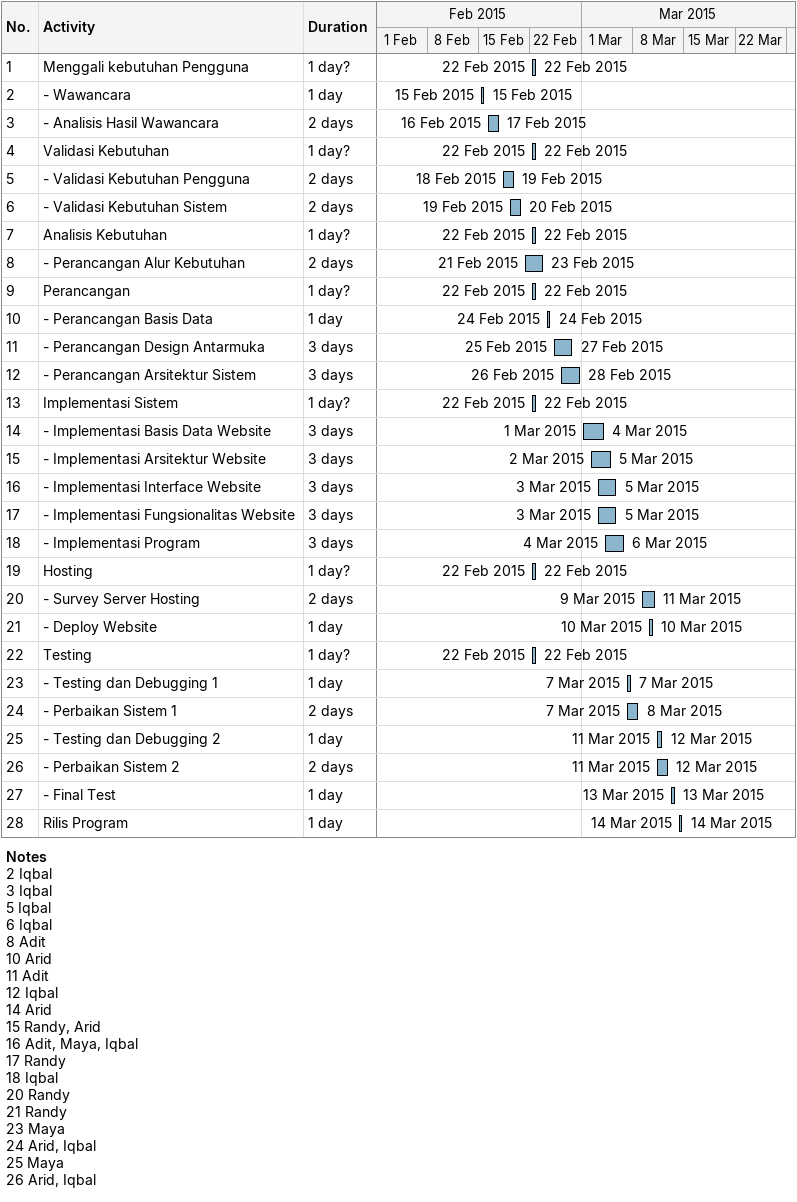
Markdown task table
| ID | Task | Duration | Start | Finish |
|---|---|---|---|---|
| 1 | Menggali kebutuhan Pengguna | 1d? | 2015-02-22 | 2015-02-22 |
| 2 | - Wawancara | 1d | 2015-02-15 | 2015-02-15 |
| 3 | - Analisis Hasil Wawancara | 2d | 2015-02-16 | 2015-02-17 |
| 4 | Validasi Kebutuhan | 1d? | 2015-02-22 | 2015-02-22 |
| 5 | - Validasi Kebutuhan Pengguna | 2d | 2015-02-18 | 2015-02-19 |
| 6 | - Validasi Kebutuhan Sistem | 2d | 2015-02-19 | 2015-02-20 |
| 7 | Analisis Kebutuhan | 1d? | 2015-02-22 | 2015-02-22 |
| 8 | - Perancangan Alur Kebutuhan | 2d | 2015-02-21 | 2015-02-23 |
| 9 | Perancangan | 1d? | 2015-02-22 | 2015-02-22 |
| 10 | - Perancangan Basis Data | 1d | 2015-02-24 | 2015-02-24 |
| 11 | - Perancangan Design Antarmuka | 3d | 2015-02-25 | 2015-02-27 |
| 12 | - Perancangan Arsitektur Sistem | 3d | 2015-02-26 | 2015-02-28 |
| 13 | Implementasi Sistem | 1d? | 2015-02-22 | 2015-02-22 |
| 14 | - Implementasi Basis Data Website | 3d | 2015-03-01 | 2015-03-04 |
| 15 | - Implementasi Arsitektur Website | 3d | 2015-03-02 | 2015-03-05 |
| 16 | - Implementasi Interface Website | 3d | 2015-03-03 | 2015-03-05 |
| 17 | - Implementasi Fungsionalitas Website | 3d | 2015-03-03 | 2015-03-05 |
| 18 | - Implementasi Program | 3d | 2015-03-04 | 2015-03-06 |
| 19 | Hosting | 1d? | 2015-02-22 | 2015-02-22 |
| 20 | - Survey Server Hosting | 2d | 2015-03-09 | 2015-03-11 |
| 21 | - Deploy Website | 1d | 2015-03-10 | 2015-03-10 |
| 22 | Testing | 1d? | 2015-02-22 | 2015-02-22 |
| 23 | - Testing dan Debugging 1 | 1d | 2015-03-07 | 2015-03-07 |
| 24 | - Perbaikan Sistem 1 | 2d | 2015-03-07 | 2015-03-08 |
| 25 | - Testing dan Debugging 2 | 1d | 2015-03-11 | 2015-03-12 |
| 26 | - Perbaikan Sistem 2 | 2d | 2015-03-11 | 2015-03-12 |
| 27 | - Final Test | 1d | 2015-03-13 | 2015-03-13 |
| 28 | Rilis Program | 1d | 2015-03-14 | 2015-03-14 |

Notes
- 2: Iqbal
- 3: Iqbal
- 5: Iqbal
- 6: Iqbal
- 8: Adit
- 10: Arid
- 11: Adit
- 12: Iqbal
- 14: Arid
- 15: Randy, Arid
- 16: Adit, Maya, Iqbal
- 17: Randy
- 18: Iqbal
- 20: Randy
- 21: Randy
- 23: Maya
- 24: Arid, Iqbal
- 25: Maya
- 26: Arid, Iqbal
